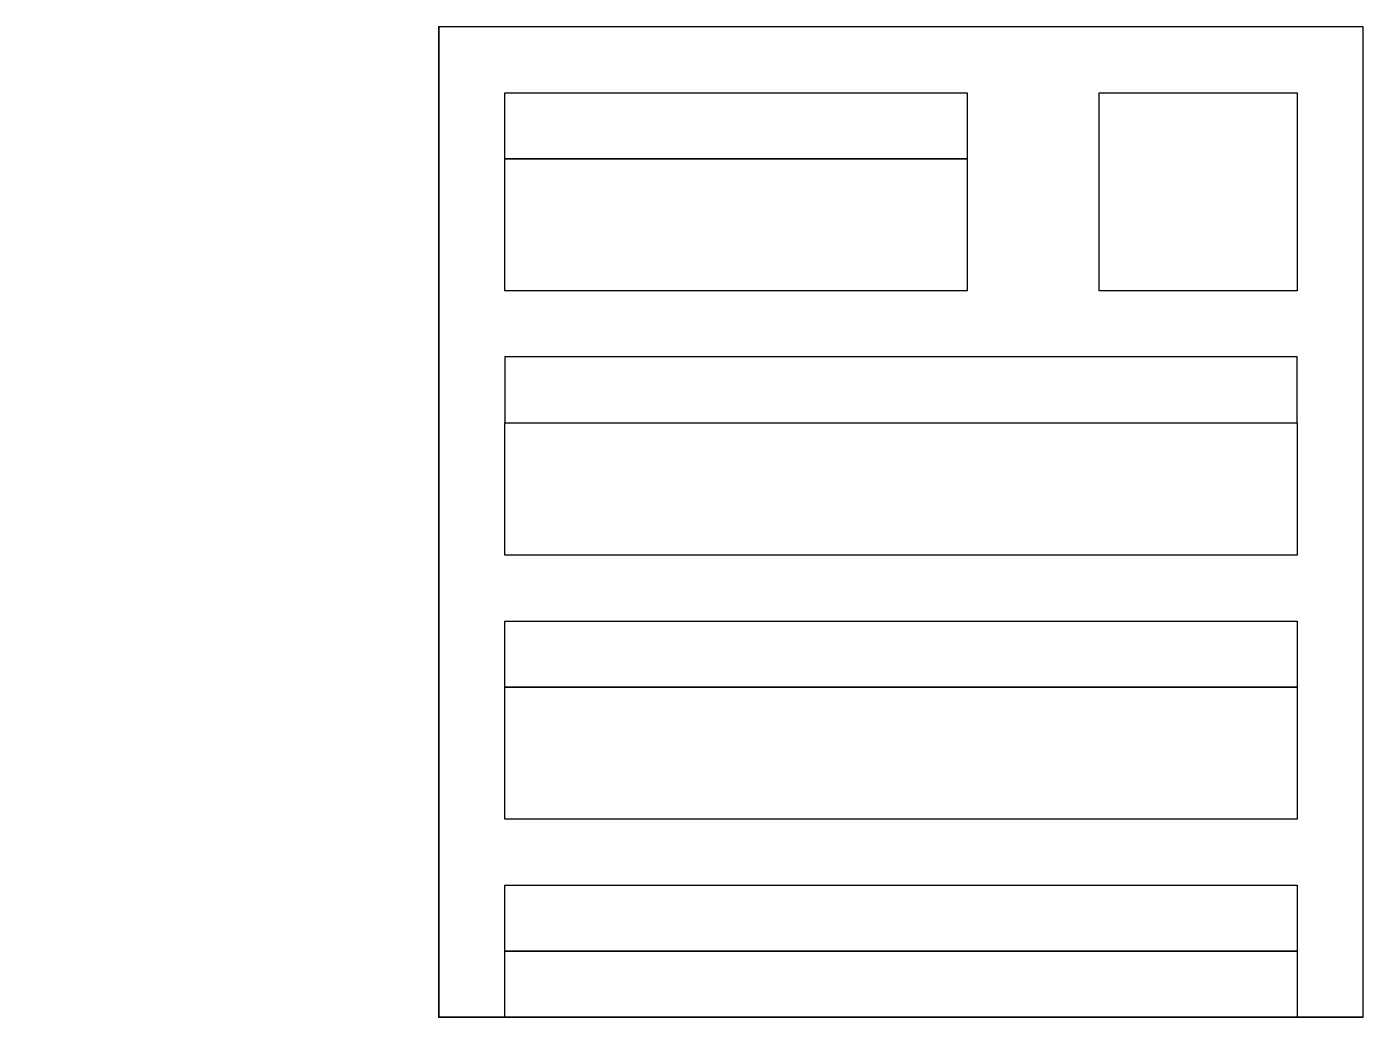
# Model space of a CAD drawing. Header units: centimetres. Extents: x -0.62 to 1.4, y 0 to 1.5.
import ezdxf

# ---------------------------------------------------------------- set-up
doc = ezdxf.new("R2010")
doc.units = ezdxf.units.CM
doc.header["$MEASUREMENT"] = 0
for name, color, linetype in [('Profile Page v1 v2_Sketch1', 7, 'Continuous'), ('Profile Page v1 v2_Sketch3', 7, 'Continuous'), ('Profile Page v1 v2_Sketch4', 7, 'Continuous'), ('Profile Page v1 v2_Sketch5', 7, 'Continuous')]:
    doc.layers.add(name, color=color, linetype=linetype)

msp = doc.modelspace()

# ---------------------------------------------------------------- linework, layer by layer
at = {"layer": 'Profile Page v1 v2_Sketch1'}
for p, q in [((0, 0), (0, 0, -1.5046)), ((0, 0, -1.5046), (1.4, 0, -1.5046)), ((1.4, 0), (0, 0)), ((0.1, 0, -1.2287), (1.3, 0, -1.2287)), ((1.3, 0, -0.6), (0.1, 0, -0.6)), ((0.1, 0, -0.6), (0.1, 0, -1.2287)), ((0.15, 0, -0.4842), (0.15, 0, -0.05)), ((0.15, 0, -0.05), (0.75, 0, -0.05)), ((0.75, 0, -0.4842), (0.15, 0, -0.4842)), ((0.25, 0, -1.4), (1.15, 0, -1.4)), ((1.15, 0, -1.3), (0.25, 0, -1.3)), ((0.25, 0, -1.3), (0.25, 0, -1.4)), ((0.75, 0, -0.05), (0.75, 0, -0.4842)), ((1.15, 0, -1.4), (1.15, 0, -1.3)), ((1.3, 0, -1.2287), (1.3, 0, -0.6)), ((1.4, 0, -1.5046), (1.4, 0))]:
    msp.add_line(p, q, dxfattribs=at)
at = {"layer": 'Profile Page v1 v2_Sketch1', "extrusion": (0, 1, 0)}
for centre, radius in [((-0.9063, -0.253), 0.033), ((-0.9563, -0.403), 0.033), ((-1.1063, -0.253), 0.14), ((-1.1063, -0.453), 0.033), ((-1.2563, -0.403), 0.033), ((-1.3063, -0.253), 0.033)]:
    msp.add_circle(centre, radius, dxfattribs=at)
at = {"layer": 'Profile Page v1 v2_Sketch1'}
msp.add_point((0, 0), dxfattribs=at)
at = {"layer": 'Profile Page v1 v2_Sketch3'}
for p, q in [((1.4, 1.5), (0, 1.5)), ((0, 1.5), (0, 0)), ((1.4, 0), (1.4, 1.5)), ((0.1, 1.4), (0.8, 1.4)), ((0.1, 1.3), (0.1, 1.4)), ((0.8, 1.4), (0.8, 1.3)), ((1, 1.4), (1.3, 1.4)), ((1, 1.1), (1, 1.4)), ((1.3, 1.4), (1.3, 1.1)), ((0.8, 1.3), (0.1, 1.3)), ((0.1, 1.3), (0.8, 1.3)), ((0.1, 1.1), (0.1, 1.3)), ((0.8, 1.3), (0.8, 1.1)), ((0.8, 1.1), (0.1, 1.1)), ((1.3, 1.1), (1, 1.1)), ((1.3, 1), (0.1, 1)), ((0.1, 1), (0.1, 0.9)), ((1.3, 0.9), (1.3, 1)), ((0.1, 0.9), (1.3, 0.9)), ((0.1, 0.9), (1.3, 0.9)), ((0.1, 0.7), (0.1, 0.9)), ((1.3, 0.9), (1.3, 0.7)), ((1.3, 0.7), (0.1, 0.7)), ((0.1, 0.6), (1.3, 0.6)), ((0.1, 0.5), (0.1, 0.6)), ((1.3, 0.6), (1.3, 0.5)), ((1.3, 0.5), (0.1, 0.5)), ((0.1, 0.5), (1.3, 0.5)), ((0.1, 0.3), (0.1, 0.5)), ((1.3, 0.5), (1.3, 0.3)), ((1.3, 0.3), (0.1, 0.3)), ((0.1, 0.2), (1.3, 0.2)), ((0.1, 0.1), (0.1, 0.2)), ((1.3, 0.2), (1.3, 0.1)), ((1.3, 0.1), (0.1, 0.1)), ((0.1, 0.1), (1.3, 0.1)), ((0.1, 0), (0.1, 0.1)), ((1.3, 0.1), (1.3, 0)), ((0, 0), (1.4, 0)), ((1.3, 0), (0.1, 0))]:
    msp.add_line(p, q, dxfattribs=at)
msp.add_point((0, 0), dxfattribs=at)
at = {"layer": 'Profile Page v1 v2_Sketch4'}
for p, q in [((0, 0), (0, 1.5)), ((0, 1.5), (0, 1.5, -1.5046)), ((0, 1.5, -1.5046), (0, 0, -1.5046)), ((0, 1.4, -1.2), (0, 1.4, -0.3)), ((0, 1.4, -0.3), (0, 1.3, -0.3)), ((0, 1.3, -1.2), (0, 1.4, -1.2)), ((0, 1.3, -0.3), (0, 1.3, -1.2)), ((0, 1.2, -1.4), (0, 1.2, -1.1)), ((0, 1.2, -1.1), (0, 1, -1.1)), ((0, 1, -1.4), (0, 1.2, -1.4)), ((0, 1.2, -1), (0, 1.2, -0.5)), ((0, 1.2, -0.5), (0, 1, -0.5)), ((0, 1, -1), (0, 1.2, -1)), ((0, 1.2, -0.4), (0, 1.2, -0.1)), ((0, 1.2, -0.1), (0, 1, -0.1)), ((0, 1, -0.4), (0, 1.2, -0.4)), ((0, 1, -1.1), (0, 1, -1.4)), ((0, 1, -0.5), (0, 1, -1)), ((0, 1, -0.1), (0, 1, -0.4)), ((0, 0.9, -1.4), (0, 0.9, -0.8)), ((0, 0.9, -0.8), (0, 0.7, -0.8)), ((0, 0.7, -1.4), (0, 0.9, -1.4)), ((0, 0.9, -0.7), (0, 0.9, -0.1)), ((0, 0.9, -0.1), (0, 0.7, -0.1)), ((0, 0.7, -0.7), (0, 0.9, -0.7)), ((0, 0.7, -0.8), (0, 0.7, -1.4)), ((0, 0.7, -0.1), (0, 0.7, -0.7)), ((0, 0.6, -1.4), (0, 0.6, -0.8)), ((0, 0.6, -0.8), (0, 0.4, -0.8)), ((0, 0.4, -1.4), (0, 0.6, -1.4)), ((0, 0.6, -0.7), (0, 0.6, -0.1)), ((0, 0.6, -0.1), (0, 0.4, -0.1)), ((0, 0.4, -0.7), (0, 0.6, -0.7)), ((0, 0.4, -0.8), (0, 0.4, -1.4)), ((0, 0.4, -0.1), (0, 0.4, -0.7)), ((0, 0.3, -1.4), (0, 0.3, -0.8)), ((0, 0.3, -0.8), (0, 0.1, -0.8)), ((0, 0.1, -1.4), (0, 0.3, -1.4)), ((0, 0.3, -0.7), (0, 0.3, -0.1)), ((0, 0.3, -0.1), (0, 0.1, -0.1)), ((0, 0.1, -0.7), (0, 0.3, -0.7)), ((0, 0.1, -0.8), (0, 0.1, -1.4)), ((0, 0.1, -0.1), (0, 0.1, -0.7)), ((0, 0, -1.5046), (0, 0))]:
    msp.add_line(p, q, dxfattribs=at)
for p in [(0, 1.5), (0, 0), (0, 0, -1.5046)]:
    msp.add_point(p, dxfattribs=at)
at = {"layer": 'Profile Page v1 v2_Sketch5'}
for p, q in [((-0.6242, 0, -0.286), (-0.6242, 0, -0.22)), ((0, 0, -1.5046), (1.4, 0, -1.5046))]:
    msp.add_line(p, q, dxfattribs=at)
at = {"layer": 'Profile Page v1 v2_Sketch5', "extrusion": (0, 1, 0)}
for centre, radius in [((-1.1063, -0.253), 0.14), ((-1.1063, -0.453), 0.033)]:
    msp.add_circle(centre, radius, dxfattribs=at)
at = {"layer": 'Profile Page v1 v2_Sketch5'}
for p in [(0, 0), (0.9063, 0, -0.253), (0.9063, 0, -0.253), (0.9563, 0, -0.403), (0.9563, 0, -0.403), (1.1063, 0, -0.253), (1.1063, 0, -0.453), (1.1063, 0, -0.453), (1.1063, 0, -0.253), (1.1063, 0, -0.453), (1.1063, 0, -0.253), (1.2563, 0, -0.403), (1.2563, 0, -0.403), (1.3063, 0, -0.253), (1.3063, 0, -0.253)]:
    msp.add_point(p, dxfattribs=at)

doc.saveas('drawing.dxf')
